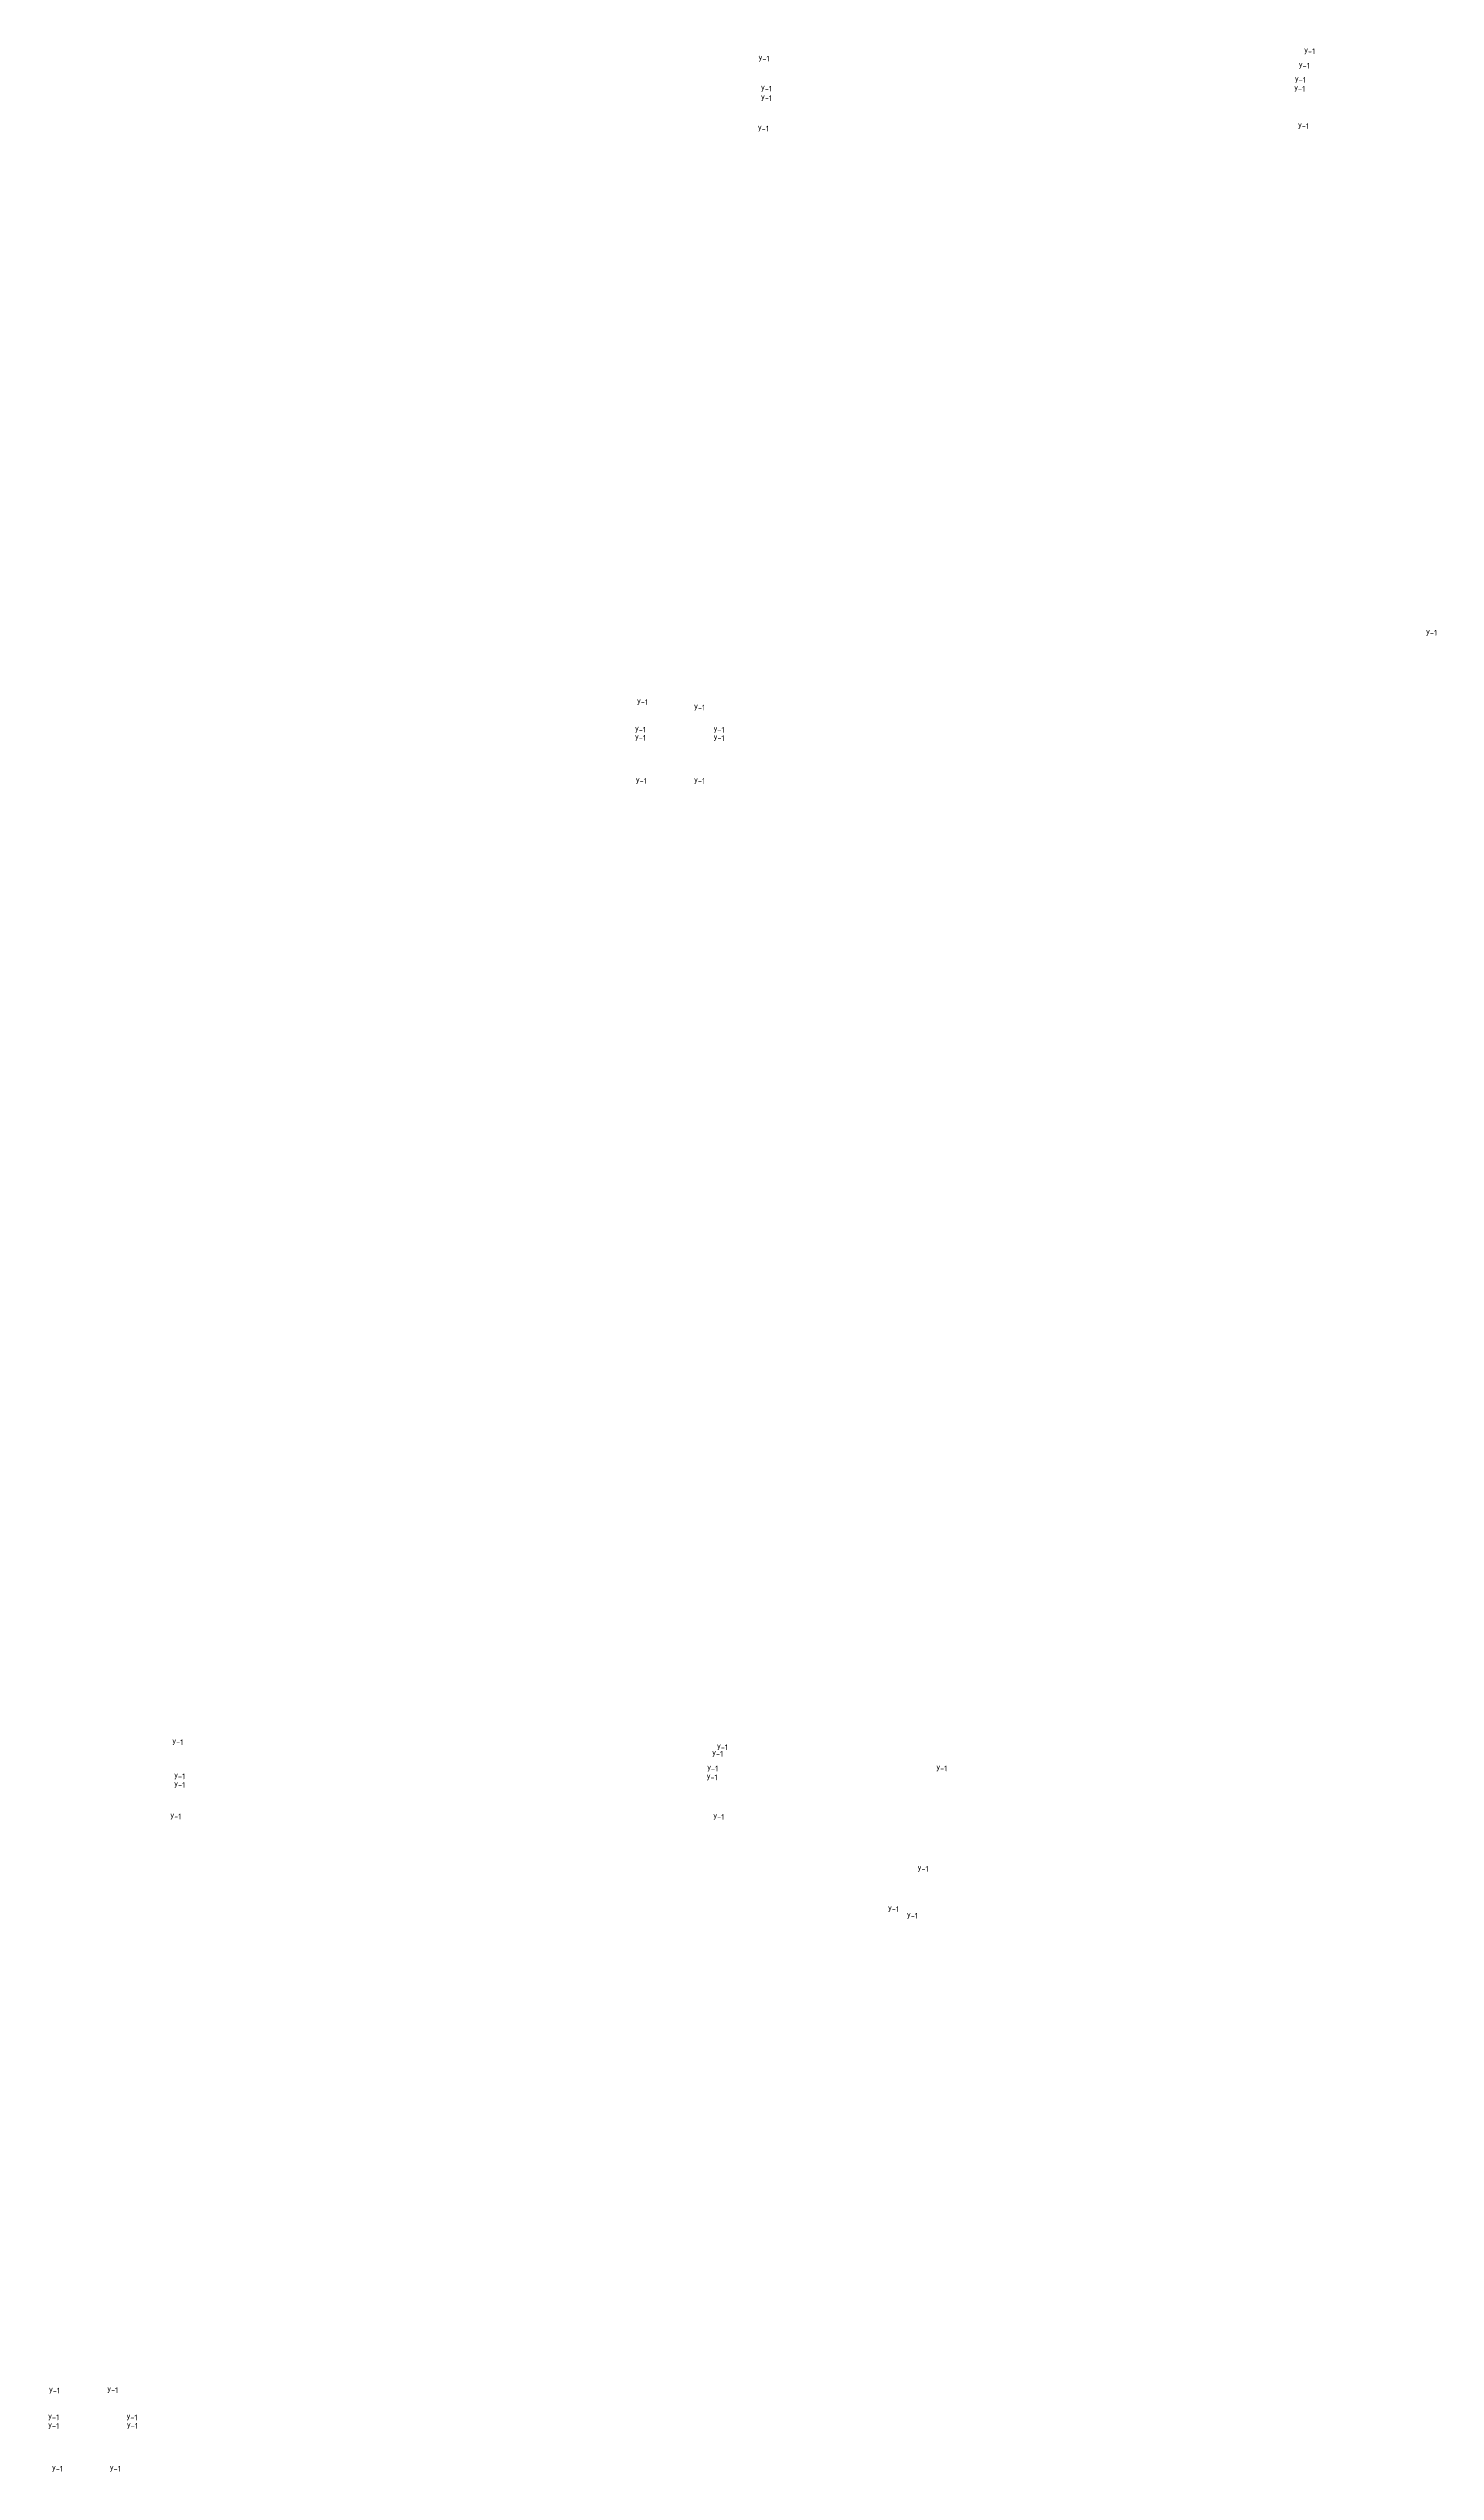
# Model space of a CAD drawing. Header units: millimetres. Extents: x -537608 to 253996, y -217170 to 186033.
# Drawn here: x -537608 to -416142, y -61709 to 150384 of the extents above; entities that cross this region are included whole.
import ezdxf

# ---------------------------------------------------------------- set-up
doc = ezdxf.new("R2010")
doc.units = ezdxf.units.MM
doc.layers.add('PDF _Текст', color=7, linetype='Continuous')
doc.styles.add('PDF ISOCPEUR', font='isocpeur.ttf')

msp = doc.modelspace()

# ---------------------------------------------------------------- texts
at = {"layer": 'PDF _Текст', "char_height": 500, "attachment_point": 4, "style": 'PDF ISOCPEUR'}
for insert in [(-475422.2102, 149488.8366), (-428113.0547, 148875.3073), (-427639.9345, 150132.3759), (-475205.7523, 146863.7877), (-428511.6697, 146843.4186), (-428459.3874, 147626.506), (-475205.7523, 146032.2444), (-475478.6176, 143364.7065), (-428179.934, 143592.3792), (-416965.9871, 99235.3169), (-486062.7696, 93169.0905), (-481065.9712, 92685.3175), (-486240.6294, 90755.875), (-486240.6294, 90035.3159), (-479354.864, 90738.0529), (-479354.4679, 90017.4938), (-486165.7497, 86263.8021), (-481065.7473, 86263.8021), (-526755.2754, 2122.4562), (-479910.9269, -181.5883), (-479480.0476, 1112.4234), (-479060.0449, 1682.4246), (-459850.042, -160.5841), (-526590.0577, -861.205), (-526590.0577, -1617.5761), (-479964.5786, -947.5707), (-526927.7874, -4374.4348), (-479380.0471, -4413.9888), (-461489.2219, -8954.2231), (-464082.8193, -12474.8784), (-462425.925, -13058.1246), (-537550.0598, -54629.2934), (-532450.0552, -54580.2491), (-537625.6026, -56967.6603), (-530760.9419, -56975.8501), (-537625.6026, -57727.5886), (-530734.4519, -57715.8507), (-537292.2994, -61460.2518), (-532230.428, -61460.2518)]:
    msp.add_mtext('У-1', dxfattribs=dict(at, insert=insert))

doc.saveas('drawing.dxf')
